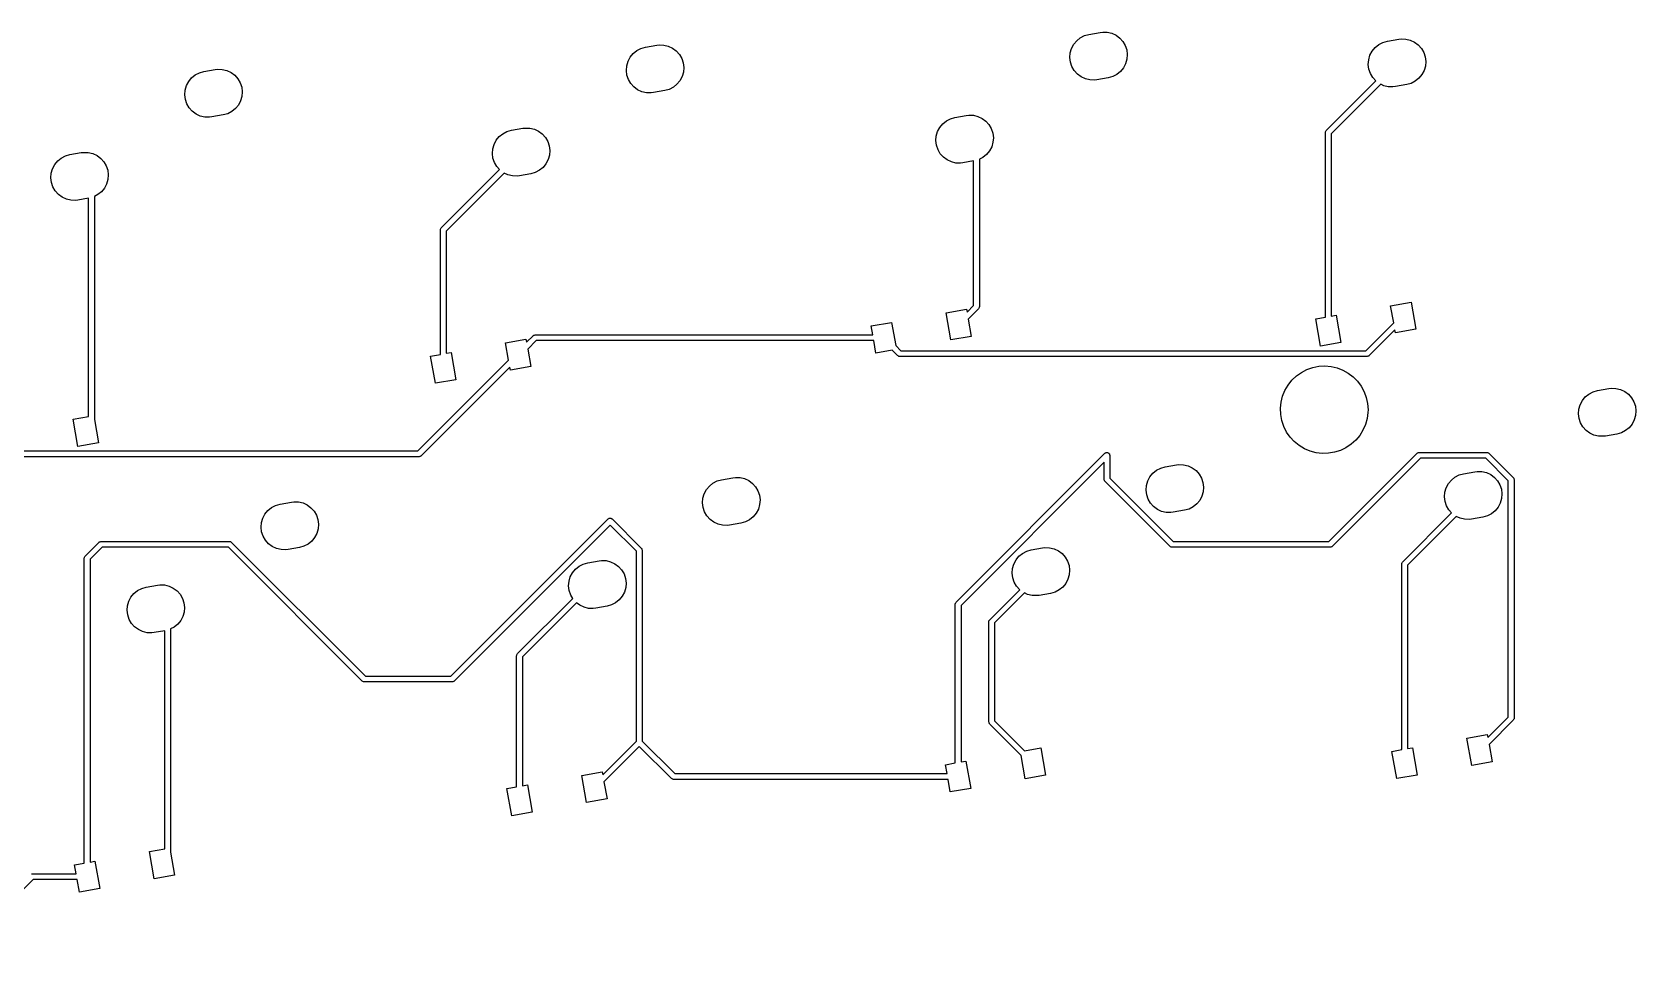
# Model space of a CAD drawing. Extents: x -73 to 321, y -180 to -25.
# Drawn here: x 251.3 to 320.9, y -155.4 to -115.2 of the extents above; entities that cross this region are included whole.
import ezdxf

# ---------------------------------------------------------------- set-up
doc = ezdxf.new("R2010")
doc.units = 0
doc.layers.add('BLACK', color=7, linetype='CONTINUOUS')

msp = doc.modelspace()

# ---------------------------------------------------------------- linework, layer by layer
at = {"layer": 'BLACK', "linetype": 'CONTINUOUS'}
for p, q in [((296.598, -115.566), (296.755, -115.439)), ((296.755, -115.439), (296.935, -115.346)), ((296.935, -115.346), (297.129, -115.291)), ((297.129, -115.291), (297.621, -115.204)), ((297.621, -115.204), (297.725, -115.191)), ((297.725, -115.191), (297.927, -115.198)), ((297.927, -115.198), (298.124, -115.244)), ((298.124, -115.244), (298.307, -115.33)), ((298.307, -115.33), (298.469, -115.45)), ((298.469, -115.45), (298.604, -115.601)), ((310.077, -115.587), (310.57, -115.5)), ((310.57, -115.5), (310.673, -115.487)), ((310.673, -115.487), (310.876, -115.494)), ((310.876, -115.494), (311.072, -115.541)), ((277.224, -116.279), (277.352, -116.123)), ((277.352, -116.123), (277.509, -115.995)), ((277.509, -115.995), (277.689, -115.902)), ((277.689, -115.902), (277.883, -115.847)), ((277.883, -115.847), (278.376, -115.761)), ((278.376, -115.761), (278.48, -115.748)), ((278.48, -115.748), (278.682, -115.754)), ((278.682, -115.754), (278.878, -115.801)), ((278.878, -115.801), (279.061, -115.886)), ((279.061, -115.886), (279.224, -116.007)), ((279.224, -116.007), (279.358, -116.158)), ((279.358, -116.158), (279.46, -116.332)), ((296.303, -116.297), (296.319, -116.095)), ((296.319, -116.095), (296.376, -115.901)), ((296.376, -115.901), (296.47, -115.722)), ((296.47, -115.722), (296.598, -115.566)), ((298.604, -115.601), (298.706, -115.776)), ((298.706, -115.776), (298.77, -115.967)), ((298.77, -115.967), (298.795, -116.168)), ((298.795, -116.168), (298.779, -116.369)), ((309.267, -116.391), (309.324, -116.197)), ((309.324, -116.197), (309.418, -116.018)), ((309.418, -116.018), (309.546, -115.862)), ((309.546, -115.862), (309.703, -115.735)), ((309.703, -115.735), (309.883, -115.642)), ((309.883, -115.642), (310.077, -115.587)), ((311.072, -115.541), (311.255, -115.626)), ((311.255, -115.626), (311.418, -115.746)), ((311.418, -115.746), (311.552, -115.897)), ((311.552, -115.897), (311.654, -116.072)), ((311.654, -116.072), (311.718, -116.263)), ((258.531, -116.959), (258.726, -116.904)), ((258.726, -116.904), (259.218, -116.817)), ((259.218, -116.817), (259.322, -116.804)), ((259.322, -116.804), (259.524, -116.811)), ((259.524, -116.811), (259.721, -116.858)), ((259.721, -116.858), (259.904, -116.943)), ((277.057, -116.853), (277.073, -116.652)), ((277.082, -117.054), (277.057, -116.853)), ((277.073, -116.652), (277.13, -116.458)), ((277.13, -116.458), (277.224, -116.279)), ((279.46, -116.332), (279.525, -116.524)), ((279.525, -116.524), (279.549, -116.724)), ((279.549, -116.724), (279.533, -116.926)), ((296.328, -116.497), (296.303, -116.297)), ((296.392, -116.689), (296.328, -116.497)), ((296.494, -116.863), (296.392, -116.689)), ((296.628, -117.014), (296.494, -116.863)), ((298.5, -116.898), (298.343, -117.026)), ((298.628, -116.742), (298.5, -116.898)), ((298.722, -116.563), (298.628, -116.742)), ((298.779, -116.369), (298.722, -116.563)), ((309.251, -116.593), (309.267, -116.391)), ((309.276, -116.793), (309.251, -116.593)), ((309.34, -116.985), (309.276, -116.793)), ((311.67, -116.86), (311.576, -117.038)), ((311.727, -116.665), (311.67, -116.86)), ((311.718, -116.263), (311.743, -116.464)), ((311.743, -116.464), (311.727, -116.665)), ((257.916, -117.708), (257.972, -117.514)), ((257.972, -117.514), (258.066, -117.335)), ((258.066, -117.335), (258.195, -117.179)), ((258.195, -117.179), (258.352, -117.052)), ((258.352, -117.052), (258.531, -116.959)), ((259.904, -116.943), (260.066, -117.064)), ((260.066, -117.064), (260.201, -117.214)), ((260.201, -117.214), (260.303, -117.389)), ((260.303, -117.389), (260.367, -117.58)), ((260.367, -117.58), (260.392, -117.781)), ((277.146, -117.245), (277.082, -117.054)), ((277.248, -117.42), (277.146, -117.245)), ((277.383, -117.571), (277.248, -117.42)), ((277.545, -117.691), (277.383, -117.571)), ((279.097, -117.582), (278.917, -117.675)), ((279.254, -117.455), (279.097, -117.582)), ((279.382, -117.299), (279.254, -117.455)), ((279.477, -117.12), (279.382, -117.299)), ((279.533, -116.926), (279.477, -117.12)), ((296.791, -117.135), (296.628, -117.014)), ((296.974, -117.22), (296.791, -117.135)), ((297.17, -117.267), (296.974, -117.22)), ((297.372, -117.273), (297.17, -117.267)), ((297.476, -117.261), (297.372, -117.273)), ((297.969, -117.174), (297.476, -117.261)), ((298.163, -117.119), (297.969, -117.174)), ((298.343, -117.026), (298.163, -117.119)), ((307.428, -119.459), (309.577, -117.311)), ((309.788, -117.454), (307.642, -119.599)), ((309.442, -117.16), (309.34, -116.985)), ((309.577, -117.31), (309.442, -117.16)), ((309.577, -117.311), (309.577, -117.31)), ((309.922, -117.516), (309.788, -117.454)), ((310.119, -117.563), (309.922, -117.516)), ((310.321, -117.569), (310.119, -117.563)), ((310.424, -117.557), (310.321, -117.569)), ((310.917, -117.47), (310.424, -117.557)), ((311.111, -117.415), (310.917, -117.47)), ((311.291, -117.322), (311.111, -117.415)), ((311.448, -117.195), (311.291, -117.322)), ((311.576, -117.038), (311.448, -117.195)), ((257.9, -117.91), (257.916, -117.708)), ((257.924, -118.11), (257.9, -117.91)), ((257.989, -118.302), (257.924, -118.11)), ((258.09, -118.477), (257.989, -118.302)), ((260.319, -118.177), (260.225, -118.355)), ((260.375, -117.983), (260.319, -118.177)), ((260.392, -117.781), (260.375, -117.983)), ((277.728, -117.777), (277.545, -117.691)), ((277.925, -117.823), (277.728, -117.777)), ((278.127, -117.83), (277.925, -117.823)), ((278.231, -117.817), (278.127, -117.83)), ((278.723, -117.73), (278.231, -117.817)), ((278.917, -117.675), (278.723, -117.73)), ((258.225, -118.627), (258.09, -118.477)), ((258.387, -118.748), (258.225, -118.627)), ((258.571, -118.833), (258.387, -118.748)), ((258.767, -118.88), (258.571, -118.833)), ((258.969, -118.886), (258.767, -118.88)), ((259.073, -118.874), (258.969, -118.886)), ((259.565, -118.787), (259.073, -118.874)), ((259.76, -118.732), (259.565, -118.787)), ((259.939, -118.639), (259.76, -118.732)), ((260.096, -118.512), (259.939, -118.639)), ((260.225, -118.355), (260.096, -118.512)), ((290.943, -119.043), (291.122, -118.95)), ((291.122, -118.95), (291.317, -118.895)), ((291.317, -118.895), (291.809, -118.808)), ((291.809, -118.808), (291.913, -118.795)), ((291.913, -118.795), (292.115, -118.802)), ((292.115, -118.802), (292.312, -118.849)), ((292.312, -118.849), (292.495, -118.934)), ((292.495, -118.934), (292.657, -119.054)), ((271.54, -119.727), (271.697, -119.599)), ((271.697, -119.599), (271.876, -119.506)), ((271.876, -119.506), (272.071, -119.451)), ((272.071, -119.451), (272.563, -119.365)), ((272.563, -119.365), (272.667, -119.352)), ((272.667, -119.352), (272.869, -119.358)), ((272.869, -119.358), (273.066, -119.405)), ((273.066, -119.405), (273.249, -119.49)), ((273.249, -119.49), (273.411, -119.611)), ((273.411, -119.611), (273.546, -119.762)), ((290.507, -119.699), (290.563, -119.505)), ((290.563, -119.505), (290.657, -119.326)), ((290.657, -119.326), (290.786, -119.17)), ((290.786, -119.17), (290.943, -119.043)), ((292.657, -119.054), (292.792, -119.205)), ((292.792, -119.205), (292.893, -119.38)), ((292.893, -119.38), (292.958, -119.571)), ((292.958, -119.571), (292.982, -119.772)), ((307.392, -119.548), (307.395, -119.526)), ((307.392, -127.557), (307.392, -119.548)), ((307.395, -119.521), (307.396, -119.519)), ((307.395, -119.526), (307.395, -119.521)), ((307.396, -119.519), (307.397, -119.512)), ((307.397, -119.512), (307.414, -119.486)), ((307.414, -119.486), (307.428, -119.459)), ((307.642, -119.599), (307.642, -127.513)), ((271.245, -120.457), (271.261, -120.256)), ((271.261, -120.256), (271.317, -120.062)), ((271.317, -120.062), (271.412, -119.883)), ((271.412, -119.883), (271.54, -119.727)), ((273.546, -119.762), (273.648, -119.936)), ((273.648, -119.936), (273.712, -120.128)), ((273.712, -120.128), (273.737, -120.328)), ((273.737, -120.328), (273.72, -120.53)), ((290.49, -119.901), (290.507, -119.699)), ((290.515, -120.101), (290.49, -119.901)), ((290.58, -120.293), (290.515, -120.101)), ((290.681, -120.468), (290.58, -120.293)), ((292.816, -120.346), (292.687, -120.503)), ((292.91, -120.168), (292.816, -120.346)), ((292.966, -119.973), (292.91, -120.168)), ((292.982, -119.772), (292.966, -119.973)), ((252.16, -121.118), (252.254, -120.94)), ((252.254, -120.94), (252.382, -120.783)), ((252.382, -120.783), (252.539, -120.656)), ((252.539, -120.656), (252.719, -120.563)), ((252.719, -120.563), (252.913, -120.508)), ((252.913, -120.508), (253.406, -120.421)), ((253.406, -120.421), (253.51, -120.409)), ((253.51, -120.409), (253.712, -120.415)), ((253.712, -120.415), (253.908, -120.462)), ((253.908, -120.462), (254.091, -120.547)), ((254.091, -120.547), (254.254, -120.668)), ((254.254, -120.668), (254.388, -120.818)), ((254.388, -120.818), (254.49, -120.993)), ((254.49, -120.993), (254.555, -121.185)), ((271.269, -120.658), (271.245, -120.457)), ((271.334, -120.849), (271.269, -120.658)), ((271.435, -121.024), (271.334, -120.849)), ((271.552, -121.155), (271.435, -121.024)), ((273.442, -121.059), (273.284, -121.186)), ((273.57, -120.903), (273.442, -121.059)), ((273.664, -120.724), (273.57, -120.903)), ((273.72, -120.53), (273.664, -120.724)), ((290.816, -120.618), (290.681, -120.468)), ((290.978, -120.739), (290.816, -120.618)), ((291.161, -120.824), (290.978, -120.739)), ((291.358, -120.871), (291.161, -120.824)), ((291.56, -120.877), (291.358, -120.871)), ((291.664, -120.865), (291.56, -120.877)), ((292.126, -120.783), (291.664, -120.865)), ((292.126, -127.051), (292.126, -120.783)), ((292.53, -120.63), (292.376, -120.709)), ((292.376, -120.709), (292.376, -127.103)), ((292.687, -120.503), (292.53, -120.63)), ((252.087, -121.514), (252.103, -121.312)), ((252.112, -121.714), (252.087, -121.514)), ((252.103, -121.312), (252.16, -121.118)), ((252.176, -121.906), (252.112, -121.714)), ((254.507, -121.781), (254.412, -121.96)), ((254.563, -121.587), (254.507, -121.781)), ((254.555, -121.185), (254.579, -121.385)), ((254.579, -121.385), (254.563, -121.587)), ((269.025, -123.682), (271.552, -121.155)), ((271.755, -121.306), (269.239, -123.822)), ((271.916, -121.381), (271.755, -121.306)), ((272.112, -121.427), (271.916, -121.381)), ((272.314, -121.434), (272.112, -121.427)), ((272.418, -121.421), (272.314, -121.434)), ((272.911, -121.334), (272.418, -121.421)), ((273.105, -121.279), (272.911, -121.334)), ((273.284, -121.186), (273.105, -121.279)), ((252.278, -122.081), (252.176, -121.906)), ((252.413, -122.231), (252.278, -122.081)), ((252.575, -122.352), (252.413, -122.231)), ((252.758, -122.437), (252.575, -122.352)), ((252.955, -122.484), (252.758, -122.437)), ((253.261, -122.478), (253.157, -122.491)), ((253.723, -122.396), (253.261, -122.478)), ((253.723, -131.862), (253.723, -122.396)), ((254.127, -122.243), (253.973, -122.323)), ((253.973, -122.323), (253.973, -132.001)), ((254.284, -122.116), (254.127, -122.243)), ((254.412, -121.96), (254.284, -122.116)), ((253.157, -122.491), (252.955, -122.484)), ((268.989, -123.77), (268.992, -123.748)), ((268.989, -129.17), (268.989, -123.77)), ((268.991, -123.743), (268.993, -123.741)), ((268.992, -123.748), (268.991, -123.743)), ((268.993, -123.741), (268.994, -123.734)), ((268.994, -123.734), (269.01, -123.709)), ((269.01, -123.709), (269.025, -123.682)), ((269.239, -123.822), (269.239, -129.126)), ((290.93, -127.365), (291.816, -127.209)), ((291.816, -127.209), (291.839, -127.339)), ((291.839, -127.339), (292.126, -127.051)), ((292.34, -127.192), (291.892, -127.639)), ((292.355, -127.164), (292.34, -127.192)), ((292.371, -127.139), (292.355, -127.164)), ((292.372, -127.132), (292.371, -127.139)), ((292.373, -127.13), (292.372, -127.132)), ((292.376, -127.103), (292.373, -127.125)), ((292.373, -127.125), (292.373, -127.13)), ((310.219, -127.059), (311.106, -126.902)), ((310.352, -127.809), (310.219, -127.059)), ((311.106, -126.902), (311.314, -128.084)), ((287.68, -127.938), (288.566, -127.782)), ((287.748, -128.326), (287.68, -127.938)), ((288.566, -127.782), (288.744, -128.791)), ((291.138, -128.547), (290.93, -127.365)), ((291.892, -127.639), (292.024, -128.39)), ((306.97, -127.632), (307.392, -127.557)), ((307.178, -128.813), (306.97, -127.632)), ((307.642, -127.513), (307.856, -127.475)), ((307.856, -127.475), (308.064, -128.657)), ((309.148, -129.013), (310.352, -127.809)), ((271.816, -128.672), (272.702, -128.515)), ((271.948, -129.423), (271.816, -128.672)), ((272.702, -128.515), (272.725, -128.646)), ((272.725, -128.646), (273.009, -128.362)), ((273.149, -128.576), (272.778, -128.946)), ((273.009, -128.362), (273.027, -128.349)), ((273.027, -128.349), (273.03, -128.345)), ((273.03, -128.345), (273.032, -128.345)), ((273.032, -128.345), (273.038, -128.341)), ((273.038, -128.341), (273.068, -128.334)), ((273.068, -128.334), (273.097, -128.326)), ((273.097, -128.326), (287.748, -128.326)), ((287.792, -128.576), (273.149, -128.576)), ((287.888, -129.12), (287.792, -128.576)), ((292.024, -128.39), (291.138, -128.547)), ((308.064, -128.657), (307.178, -128.813)), ((310.405, -128.11), (309.289, -129.226)), ((310.428, -128.24), (310.405, -128.11)), ((311.314, -128.084), (310.428, -128.24)), ((268.01, -133.361), (271.948, -129.423)), ((268.566, -129.245), (268.989, -129.17)), ((268.775, -130.427), (268.566, -129.245)), ((269.239, -129.126), (269.453, -129.088)), ((269.453, -129.088), (269.661, -130.27)), ((272.778, -128.946), (272.911, -129.697)), ((288.595, -128.995), (287.888, -129.12)), ((288.826, -129.226), (288.595, -128.995)), ((288.744, -128.791), (288.966, -129.013)), ((288.853, -129.241), (288.826, -129.226)), ((288.879, -129.258), (288.853, -129.241)), ((288.885, -129.259), (288.879, -129.258)), ((288.888, -129.26), (288.885, -129.259)), ((288.892, -129.26), (288.888, -129.26)), ((288.914, -129.263), (288.892, -129.26)), ((309.2, -129.263), (288.914, -129.263)), ((288.966, -129.013), (309.148, -129.013)), ((309.23, -129.254), (309.2, -129.263)), ((309.26, -129.248), (309.23, -129.254)), ((309.265, -129.244), (309.26, -129.248)), ((309.268, -129.243), (309.265, -129.244)), ((309.271, -129.24), (309.268, -129.243)), ((309.289, -129.226), (309.271, -129.24)), ((272.001, -129.723), (268.15, -133.574)), ((272.024, -129.854), (272.001, -129.723)), ((272.911, -129.697), (272.024, -129.854)), ((305.935, -130.293), (306.129, -130.108)), ((306.129, -130.108), (306.347, -129.952)), ((306.347, -129.952), (306.585, -129.828)), ((306.585, -129.828), (306.839, -129.739)), ((306.839, -129.739), (307.102, -129.687)), ((307.102, -129.687), (307.37, -129.672)), ((307.37, -129.672), (307.637, -129.695)), ((307.637, -129.695), (307.899, -129.756)), ((307.899, -129.756), (308.149, -129.853)), ((308.149, -129.853), (308.383, -129.984)), ((308.383, -129.984), (308.596, -130.147)), ((269.661, -130.27), (268.775, -130.427)), ((305.533, -130.985), (305.634, -130.736)), ((305.634, -130.736), (305.769, -130.504)), ((305.769, -130.504), (305.935, -130.293)), ((308.596, -130.147), (308.785, -130.338)), ((308.785, -130.338), (308.944, -130.554)), ((308.944, -130.554), (309.072, -130.79)), ((309.072, -130.79), (309.165, -131.042)), ((318.824, -130.892), (319.003, -130.799)), ((319.003, -130.799), (319.198, -130.743)), ((319.198, -130.743), (319.69, -130.657)), ((319.69, -130.657), (319.794, -130.644)), ((319.794, -130.644), (319.996, -130.65)), ((319.996, -130.65), (320.193, -130.697)), ((320.193, -130.697), (320.376, -130.783)), ((320.376, -130.783), (320.538, -130.903)), ((305.441, -131.512), (305.468, -131.245)), ((305.451, -131.78), (305.441, -131.512)), ((305.468, -131.245), (305.533, -130.985)), ((309.165, -131.042), (309.221, -131.304)), ((309.221, -131.304), (309.24, -131.572)), ((318.388, -131.548), (318.444, -131.354)), ((318.444, -131.354), (318.538, -131.175)), ((318.538, -131.175), (318.667, -131.019)), ((318.667, -131.019), (318.824, -130.892)), ((320.538, -130.903), (320.673, -131.054)), ((320.673, -131.054), (320.774, -131.228)), ((320.774, -131.228), (320.839, -131.42)), ((320.839, -131.42), (320.863, -131.621)), ((253.055, -131.98), (253.723, -131.862)), ((253.264, -133.161), (253.055, -131.98)), ((253.973, -132.001), (254.15, -133.005)), ((305.5, -132.045), (305.451, -131.78)), ((305.585, -132.299), (305.5, -132.045)), ((309.128, -132.216), (309.019, -132.461)), ((309.201, -131.957), (309.128, -132.216)), ((309.236, -131.691), (309.201, -131.957)), ((309.24, -131.572), (309.236, -131.691)), ((318.372, -131.749), (318.388, -131.548)), ((318.396, -131.95), (318.372, -131.749)), ((318.461, -132.141), (318.396, -131.95)), ((318.562, -132.316), (318.461, -132.141)), ((320.697, -132.195), (320.568, -132.351)), ((320.791, -132.016), (320.697, -132.195)), ((320.847, -131.822), (320.791, -132.016)), ((320.863, -131.621), (320.847, -131.822)), ((305.705, -132.539), (305.585, -132.299)), ((305.857, -132.76), (305.705, -132.539)), ((306.039, -132.957), (305.857, -132.76)), ((308.704, -132.894), (308.505, -133.073)), ((308.877, -132.689), (308.704, -132.894)), ((309.019, -132.461), (308.877, -132.689)), ((318.697, -132.467), (318.562, -132.316)), ((318.859, -132.587), (318.697, -132.467)), ((319.042, -132.673), (318.859, -132.587)), ((319.239, -132.72), (319.042, -132.673)), ((319.441, -132.726), (319.239, -132.72)), ((319.545, -132.713), (319.441, -132.726)), ((320.037, -132.626), (319.545, -132.713)), ((320.232, -132.571), (320.037, -132.626)), ((320.411, -132.478), (320.232, -132.571)), ((320.568, -132.351), (320.411, -132.478)), ((268.062, -133.611), (250.773, -133.611)), ((250.862, -133.361), (268.01, -133.361)), ((254.15, -133.005), (253.264, -133.161)), ((268.091, -133.602), (268.062, -133.611)), ((268.122, -133.596), (268.091, -133.602)), ((268.127, -133.592), (268.122, -133.596)), ((268.129, -133.591), (268.127, -133.592)), ((268.132, -133.588), (268.129, -133.591)), ((268.15, -133.574), (268.132, -133.588)), ((291.365, -139.918), (297.821, -133.461)), ((297.821, -133.461), (297.826, -133.458)), ((297.826, -133.458), (297.828, -133.455)), ((297.828, -133.455), (297.832, -133.453)), ((297.832, -133.453), (297.85, -133.44)), ((297.85, -133.44), (297.872, -133.435)), ((297.872, -133.435), (297.892, -133.426)), ((297.892, -133.426), (297.905, -133.428)), ((297.905, -133.428), (297.919, -133.425)), ((297.919, -133.425), (297.939, -133.433)), ((297.939, -133.433), (297.961, -133.436)), ((297.961, -133.436), (297.972, -133.445)), ((297.972, -133.445), (297.984, -133.45)), ((297.984, -133.45), (297.998, -133.468)), ((297.998, -133.468), (298.015, -133.482)), ((298.015, -133.482), (298.018, -133.495)), ((298.018, -133.495), (298.027, -133.506)), ((298.027, -133.506), (298.028, -133.528)), ((298.028, -133.528), (298.034, -133.55)), ((298.034, -133.55), (298.034, -134.536)), ((306.247, -133.126), (306.039, -132.957)), ((306.477, -133.265), (306.247, -133.126)), ((306.725, -133.37), (306.477, -133.265)), ((306.984, -133.438), (306.725, -133.37)), ((307.25, -133.47), (306.984, -133.438)), ((307.519, -133.464), (307.25, -133.47)), ((307.784, -133.42), (307.519, -133.464)), ((307.542, -137.289), (311.37, -133.461)), ((308.039, -133.339), (307.784, -133.42)), ((308.281, -133.222), (308.039, -133.339)), ((308.505, -133.073), (308.281, -133.222)), ((311.37, -133.461), (311.388, -133.448)), ((311.388, -133.448), (311.391, -133.445)), ((311.391, -133.445), (311.393, -133.444)), ((311.393, -133.444), (311.399, -133.44)), ((311.399, -133.44), (311.429, -133.433)), ((311.429, -133.433), (311.458, -133.425)), ((311.458, -133.425), (314.398, -133.425)), ((314.398, -133.425), (314.42, -133.428)), ((314.42, -133.428), (314.424, -133.428)), ((314.424, -133.428), (314.427, -133.429)), ((314.427, -133.429), (314.433, -133.43)), ((314.433, -133.43), (314.459, -133.447)), ((314.459, -133.447), (314.486, -133.461)), ((314.486, -133.461), (315.539, -134.515)), ((297.784, -133.852), (291.578, -140.058)), ((297.784, -134.587), (297.784, -133.852)), ((299.906, -134.327), (300.063, -134.2)), ((300.063, -134.2), (300.243, -134.107)), ((300.243, -134.107), (300.437, -134.051)), ((300.437, -134.051), (300.929, -133.965)), ((300.929, -133.965), (301.033, -133.952)), ((301.033, -133.952), (301.235, -133.958)), ((301.235, -133.958), (301.432, -134.005)), ((301.432, -134.005), (301.615, -134.091)), ((301.615, -134.091), (301.777, -134.211)), ((301.777, -134.211), (301.912, -134.362)), ((311.51, -133.675), (307.682, -137.502)), ((314.346, -133.675), (311.51, -133.675)), ((313.385, -134.348), (313.878, -134.261)), ((313.878, -134.261), (313.981, -134.248)), ((313.981, -134.248), (314.184, -134.254)), ((314.184, -134.254), (314.38, -134.301)), ((315.326, -134.655), (314.346, -133.675)), ((314.38, -134.301), (314.563, -134.387)), ((280.532, -135.039), (280.66, -134.883)), ((280.66, -134.883), (280.817, -134.756)), ((280.817, -134.756), (280.997, -134.663)), ((280.997, -134.663), (281.191, -134.608)), ((281.191, -134.608), (281.684, -134.521)), ((281.684, -134.521), (281.788, -134.508)), ((281.788, -134.508), (281.99, -134.515)), ((281.99, -134.515), (282.186, -134.562)), ((282.186, -134.562), (282.369, -134.647)), ((282.369, -134.647), (282.532, -134.767)), ((282.532, -134.767), (282.666, -134.918)), ((282.666, -134.918), (282.768, -135.093)), ((297.793, -134.617), (297.784, -134.587)), ((297.8, -134.647), (297.793, -134.617)), ((297.803, -134.652), (297.8, -134.647)), ((297.804, -134.655), (297.803, -134.652)), ((297.808, -134.658), (297.804, -134.655)), ((297.821, -134.676), (297.808, -134.658)), ((300.648, -137.502), (297.821, -134.676)), ((298.034, -134.536), (300.788, -137.289)), ((299.611, -135.057), (299.627, -134.856)), ((299.627, -134.856), (299.684, -134.662)), ((299.684, -134.662), (299.778, -134.483)), ((299.778, -134.483), (299.906, -134.327)), ((301.912, -134.362), (302.014, -134.536)), ((302.014, -134.536), (302.078, -134.728)), ((302.078, -134.728), (302.103, -134.929)), ((302.103, -134.929), (302.087, -135.13)), ((312.575, -135.152), (312.632, -134.958)), ((312.632, -134.958), (312.726, -134.779)), ((312.726, -134.779), (312.854, -134.623)), ((312.854, -134.623), (313.011, -134.496)), ((313.011, -134.496), (313.191, -134.403)), ((313.191, -134.403), (313.385, -134.348)), ((314.563, -134.387), (314.726, -134.507)), ((314.726, -134.507), (314.86, -134.658)), ((314.86, -134.658), (314.962, -134.832)), ((314.962, -134.832), (315.026, -135.024)), ((315.326, -144.904), (315.326, -134.655)), ((315.539, -134.515), (315.553, -134.532)), ((315.553, -134.532), (315.556, -134.535)), ((315.556, -134.535), (315.557, -134.538)), ((315.557, -134.538), (315.561, -134.543)), ((315.561, -134.543), (315.567, -134.573)), ((315.567, -134.573), (315.576, -134.603)), ((315.576, -134.603), (315.576, -144.956)), ((261.839, -135.72), (262.034, -135.665)), ((262.034, -135.665), (262.526, -135.578)), ((262.526, -135.578), (262.63, -135.565)), ((262.63, -135.565), (262.832, -135.571)), ((262.832, -135.571), (263.029, -135.618)), ((263.029, -135.618), (263.212, -135.704)), ((280.365, -135.614), (280.381, -135.412)), ((280.39, -135.814), (280.365, -135.614)), ((280.381, -135.412), (280.438, -135.218)), ((280.438, -135.218), (280.532, -135.039)), ((282.768, -135.093), (282.833, -135.284)), ((282.841, -135.686), (282.785, -135.881)), ((282.833, -135.284), (282.857, -135.485)), ((282.857, -135.485), (282.841, -135.686)), ((299.636, -135.258), (299.611, -135.057)), ((299.7, -135.449), (299.636, -135.258)), ((299.802, -135.624), (299.7, -135.449)), ((299.936, -135.775), (299.802, -135.624)), ((301.808, -135.659), (301.651, -135.786)), ((301.936, -135.503), (301.808, -135.659)), ((302.03, -135.324), (301.936, -135.503)), ((302.087, -135.13), (302.03, -135.324)), ((312.559, -135.353), (312.575, -135.152)), ((312.584, -135.554), (312.559, -135.353)), ((312.648, -135.745), (312.584, -135.554)), ((314.978, -135.62), (314.884, -135.799)), ((315.035, -135.426), (314.978, -135.62)), ((315.026, -135.024), (315.051, -135.225)), ((315.051, -135.225), (315.035, -135.426)), ((261.224, -136.469), (261.28, -136.275)), ((261.28, -136.275), (261.374, -136.096)), ((261.374, -136.096), (261.503, -135.94)), ((261.503, -135.94), (261.66, -135.813)), ((261.66, -135.813), (261.839, -135.72)), ((263.212, -135.704), (263.374, -135.824)), ((263.374, -135.824), (263.509, -135.975)), ((263.509, -135.975), (263.611, -136.15)), ((263.611, -136.15), (263.675, -136.341)), ((263.675, -136.341), (263.7, -136.542)), ((269.442, -143.131), (276.264, -136.31)), ((276.264, -136.31), (276.292, -136.288)), ((276.292, -136.288), (276.301, -136.286)), ((276.301, -136.286), (276.308, -136.281)), ((276.308, -136.281), (276.335, -136.279)), ((276.335, -136.279), (276.361, -136.273)), ((276.361, -136.273), (276.37, -136.277)), ((276.37, -136.277), (276.379, -136.276)), ((276.379, -136.276), (276.402, -136.289)), ((276.402, -136.289), (276.427, -136.298)), ((276.427, -136.298), (276.432, -136.305)), ((276.432, -136.305), (276.44, -136.31)), ((276.44, -136.31), (277.706, -137.575)), ((280.454, -136.006), (280.39, -135.814)), ((280.556, -136.181), (280.454, -136.006)), ((280.691, -136.331), (280.556, -136.181)), ((280.853, -136.452), (280.691, -136.331)), ((282.405, -136.343), (282.225, -136.436)), ((282.562, -136.215), (282.405, -136.343)), ((282.69, -136.059), (282.562, -136.215)), ((282.785, -135.881), (282.69, -136.059)), ((300.099, -135.895), (299.936, -135.775)), ((300.282, -135.981), (300.099, -135.895)), ((300.478, -136.028), (300.282, -135.981)), ((300.68, -136.034), (300.478, -136.028)), ((300.784, -136.021), (300.68, -136.034)), ((301.277, -135.934), (300.784, -136.021)), ((301.471, -135.879), (301.277, -135.934)), ((301.651, -135.786), (301.471, -135.879)), ((310.736, -138.181), (312.867, -136.051)), ((313.069, -136.202), (310.95, -138.321)), ((312.75, -135.92), (312.648, -135.745)), ((312.867, -136.051), (312.75, -135.92)), ((313.23, -136.277), (313.069, -136.202)), ((313.427, -136.324), (313.23, -136.277)), ((313.629, -136.33), (313.427, -136.324)), ((313.732, -136.317), (313.629, -136.33)), ((314.225, -136.23), (313.732, -136.317)), ((314.419, -136.175), (314.225, -136.23)), ((314.599, -136.082), (314.419, -136.175)), ((314.756, -135.955), (314.599, -136.082)), ((314.884, -135.799), (314.756, -135.955)), ((261.208, -136.67), (261.224, -136.469)), ((261.232, -136.871), (261.208, -136.67)), ((261.297, -137.063), (261.232, -136.871)), ((261.398, -137.237), (261.297, -137.063)), ((263.627, -136.937), (263.533, -137.116)), ((263.683, -136.743), (263.627, -136.937)), ((263.7, -136.542), (263.683, -136.743)), ((276.352, -136.575), (269.582, -143.344)), ((277.492, -137.715), (276.352, -136.575)), ((281.036, -136.537), (280.853, -136.452)), ((281.233, -136.584), (281.036, -136.537)), ((281.435, -136.59), (281.233, -136.584)), ((281.539, -136.578), (281.435, -136.59)), ((282.031, -136.491), (281.539, -136.578)), ((282.225, -136.436), (282.031, -136.491)), ((253.573, -137.919), (254.166, -137.326)), ((254.306, -137.539), (253.786, -138.059)), ((254.166, -137.326), (254.183, -137.312)), ((254.183, -137.312), (254.186, -137.309)), ((254.186, -137.309), (254.189, -137.308)), ((254.189, -137.308), (254.194, -137.304)), ((254.194, -137.304), (254.224, -137.298)), ((254.224, -137.298), (254.254, -137.289)), ((254.254, -137.289), (259.842, -137.289)), ((259.79, -137.539), (254.306, -137.539)), ((265.596, -143.344), (259.79, -137.539)), ((259.842, -137.289), (259.864, -137.292)), ((259.864, -137.292), (259.869, -137.292)), ((259.869, -137.292), (259.871, -137.293)), ((259.871, -137.293), (259.878, -137.294)), ((259.878, -137.294), (259.903, -137.311)), ((259.903, -137.311), (259.93, -137.326)), ((259.93, -137.326), (265.736, -143.131)), ((261.533, -137.388), (261.398, -137.237)), ((261.695, -137.508), (261.533, -137.388)), ((261.879, -137.594), (261.695, -137.508)), ((262.075, -137.641), (261.879, -137.594)), ((262.277, -137.647), (262.075, -137.641)), ((262.381, -137.634), (262.277, -137.647)), ((262.873, -137.547), (262.381, -137.634)), ((263.068, -137.492), (262.873, -137.547)), ((263.247, -137.399), (263.068, -137.492)), ((263.404, -137.272), (263.247, -137.399)), ((263.533, -137.116), (263.404, -137.272)), ((277.492, -145.947), (277.492, -137.715)), ((277.706, -137.575), (277.719, -137.593)), ((277.719, -137.593), (277.723, -137.596)), ((277.723, -137.596), (277.723, -137.599)), ((277.723, -137.599), (277.727, -137.604)), ((277.727, -137.604), (277.734, -137.634)), ((277.734, -137.634), (277.742, -137.663)), ((277.742, -137.663), (277.742, -145.947)), ((294.251, -137.804), (294.43, -137.711)), ((294.43, -137.711), (294.625, -137.656)), ((294.625, -137.656), (295.117, -137.569)), ((295.117, -137.569), (295.221, -137.556)), ((295.221, -137.556), (295.423, -137.562)), ((295.423, -137.562), (295.62, -137.609)), ((295.62, -137.609), (295.803, -137.695)), ((295.803, -137.695), (295.965, -137.815)), ((300.675, -137.517), (300.648, -137.502)), ((300.7, -137.534), (300.675, -137.517)), ((300.707, -137.535), (300.7, -137.534)), ((300.709, -137.536), (300.707, -137.535)), ((300.714, -137.536), (300.709, -137.536)), ((300.736, -137.539), (300.714, -137.536)), ((307.594, -137.539), (300.736, -137.539)), ((300.788, -137.289), (307.542, -137.289)), ((307.624, -137.53), (307.594, -137.539)), ((307.654, -137.524), (307.624, -137.53)), ((307.659, -137.52), (307.654, -137.524)), ((307.662, -137.519), (307.659, -137.52)), ((307.665, -137.516), (307.662, -137.519)), ((307.682, -137.502), (307.665, -137.516)), ((253.536, -138.007), (253.539, -137.985)), ((253.536, -151.239), (253.536, -138.007)), ((253.539, -137.98), (253.54, -137.978)), ((253.539, -137.985), (253.539, -137.98)), ((253.54, -137.978), (253.541, -137.972)), ((253.541, -137.972), (253.558, -137.946)), ((253.558, -137.946), (253.573, -137.919)), ((253.786, -138.059), (253.786, -151.195)), ((274.72, -138.643), (274.848, -138.487)), ((274.848, -138.487), (275.005, -138.36)), ((275.005, -138.36), (275.184, -138.267)), ((275.184, -138.267), (275.379, -138.212)), ((275.379, -138.212), (275.871, -138.125)), ((275.871, -138.125), (275.975, -138.112)), ((275.975, -138.112), (276.177, -138.119)), ((276.177, -138.119), (276.374, -138.166)), ((276.374, -138.166), (276.557, -138.251)), ((276.557, -138.251), (276.719, -138.372)), ((276.719, -138.372), (276.854, -138.522)), ((293.798, -138.661), (293.815, -138.46)), ((293.815, -138.46), (293.871, -138.266)), ((293.871, -138.266), (293.965, -138.087)), ((293.965, -138.087), (294.094, -137.931)), ((294.094, -137.931), (294.251, -137.804)), ((295.965, -137.815), (296.1, -137.966)), ((296.1, -137.966), (296.201, -138.14)), ((296.201, -138.14), (296.266, -138.332)), ((296.266, -138.332), (296.29, -138.533)), ((310.7, -138.269), (310.703, -138.247)), ((310.7, -146.318), (310.7, -138.269)), ((310.703, -138.243), (310.704, -138.24)), ((310.703, -138.247), (310.703, -138.243)), ((310.704, -138.24), (310.705, -138.234)), ((310.705, -138.234), (310.722, -138.208)), ((310.722, -138.208), (310.736, -138.181)), ((310.95, -138.321), (310.95, -146.274)), ((256.221, -139.269), (256.714, -139.182)), ((256.714, -139.182), (256.818, -139.169)), ((256.818, -139.169), (257.02, -139.175)), ((257.02, -139.175), (257.216, -139.222)), ((274.553, -139.218), (274.569, -139.016)), ((274.569, -139.016), (274.625, -138.822)), ((274.625, -138.822), (274.72, -138.643)), ((276.854, -138.522), (276.956, -138.697)), ((276.956, -138.697), (277.02, -138.888)), ((277.02, -138.888), (277.045, -139.089)), ((277.045, -139.089), (277.028, -139.291)), ((293.823, -138.862), (293.798, -138.661)), ((293.888, -139.053), (293.823, -138.862)), ((293.989, -139.228), (293.888, -139.053)), ((296.124, -139.107), (295.995, -139.263)), ((296.218, -138.928), (296.124, -139.107)), ((296.274, -138.734), (296.218, -138.928)), ((296.29, -138.533), (296.274, -138.734)), ((255.468, -139.879), (255.562, -139.7)), ((255.562, -139.7), (255.69, -139.544)), ((255.69, -139.544), (255.847, -139.417)), ((255.847, -139.417), (256.027, -139.324)), ((256.027, -139.324), (256.221, -139.269)), ((257.216, -139.222), (257.399, -139.308)), ((257.399, -139.308), (257.562, -139.428)), ((257.562, -139.428), (257.696, -139.579)), ((257.696, -139.579), (257.798, -139.754)), ((257.798, -139.754), (257.863, -139.945)), ((272.333, -142.153), (274.728, -139.758)), ((274.577, -139.418), (274.553, -139.218)), ((274.642, -139.61), (274.577, -139.418)), ((274.728, -139.758), (274.642, -139.61)), ((276.75, -139.82), (276.592, -139.947)), ((276.878, -139.663), (276.75, -139.82)), ((276.972, -139.485), (276.878, -139.663)), ((277.028, -139.291), (276.972, -139.485)), ((292.822, -140.682), (294.125, -139.379)), ((294.335, -139.522), (293.035, -140.822)), ((294.124, -139.379), (293.989, -139.228)), ((294.125, -139.379), (294.124, -139.379)), ((294.469, -139.585), (294.335, -139.522)), ((294.666, -139.632), (294.469, -139.585)), ((294.868, -139.638), (294.666, -139.632)), ((294.972, -139.625), (294.868, -139.638)), ((295.464, -139.538), (294.972, -139.625)), ((295.659, -139.483), (295.464, -139.538)), ((295.838, -139.39), (295.659, -139.483)), ((295.995, -139.263), (295.838, -139.39)), ((255.395, -140.274), (255.411, -140.073)), ((255.42, -140.475), (255.395, -140.274)), ((255.411, -140.073), (255.468, -139.879)), ((255.484, -140.667), (255.42, -140.475)), ((257.815, -140.541), (257.72, -140.72)), ((257.871, -140.347), (257.815, -140.541)), ((257.863, -139.945), (257.887, -140.146)), ((257.887, -140.146), (257.871, -140.347)), ((274.893, -139.946), (272.547, -142.293)), ((275.04, -140.056), (274.893, -139.946)), ((275.224, -140.141), (275.04, -140.056)), ((275.42, -140.188), (275.224, -140.141)), ((275.622, -140.194), (275.42, -140.188)), ((275.726, -140.182), (275.622, -140.194)), ((276.219, -140.095), (275.726, -140.182)), ((276.413, -140.04), (276.219, -140.095)), ((276.592, -139.947), (276.413, -140.04)), ((291.328, -140.006), (291.331, -139.984)), ((291.328, -146.896), (291.328, -140.006)), ((291.331, -139.98), (291.332, -139.977)), ((291.331, -139.984), (291.331, -139.98)), ((291.332, -139.977), (291.333, -139.971)), ((291.333, -139.971), (291.35, -139.945)), ((291.35, -139.945), (291.365, -139.918)), ((291.578, -140.058), (291.578, -146.852)), ((255.586, -140.841), (255.484, -140.667)), ((255.721, -140.992), (255.586, -140.841)), ((255.883, -141.112), (255.721, -140.992)), ((256.066, -141.198), (255.883, -141.112)), ((256.263, -141.245), (256.066, -141.198)), ((256.465, -141.251), (256.263, -141.245)), ((256.569, -141.238), (256.465, -141.251)), ((257.031, -141.157), (256.569, -141.238)), ((257.031, -150.623), (257.031, -141.157)), ((257.435, -141.003), (257.281, -141.083)), ((257.281, -141.083), (257.281, -150.761)), ((257.592, -140.876), (257.435, -141.003)), ((257.72, -140.72), (257.592, -140.876)), ((292.785, -140.77), (292.788, -140.748)), ((292.785, -145.118), (292.785, -140.77)), ((292.788, -140.744), (292.79, -140.741)), ((292.788, -140.748), (292.788, -140.744)), ((292.79, -140.735), (292.807, -140.709)), ((292.79, -140.741), (292.79, -140.735)), ((292.807, -140.709), (292.822, -140.682)), ((293.035, -140.822), (293.035, -145.066)), ((272.297, -142.241), (272.3, -142.219)), ((272.297, -147.931), (272.297, -142.241)), ((272.299, -142.214), (272.301, -142.212)), ((272.3, -142.219), (272.299, -142.214)), ((272.301, -142.212), (272.302, -142.205)), ((272.302, -142.205), (272.318, -142.18)), ((272.318, -142.18), (272.333, -142.153)), ((272.547, -142.293), (272.547, -147.887)), ((265.623, -143.359), (265.596, -143.344)), ((265.736, -143.131), (269.442, -143.131)), ((269.565, -143.358), (269.562, -143.361)), ((269.582, -143.344), (269.565, -143.358)), ((265.648, -143.376), (265.623, -143.359)), ((265.655, -143.377), (265.648, -143.376)), ((265.657, -143.378), (265.655, -143.377)), ((265.662, -143.378), (265.657, -143.378)), ((265.684, -143.381), (265.662, -143.378)), ((269.494, -143.381), (265.684, -143.381)), ((269.524, -143.372), (269.494, -143.381)), ((269.554, -143.366), (269.524, -143.372)), ((269.559, -143.362), (269.554, -143.366)), ((269.562, -143.361), (269.559, -143.362)), ((292.794, -145.147), (292.785, -145.118)), ((292.8, -145.178), (292.794, -145.147)), ((292.804, -145.183), (292.8, -145.178)), ((292.805, -145.185), (292.804, -145.183)), ((292.809, -145.189), (292.805, -145.185)), ((292.822, -145.206), (292.809, -145.189)), ((294.186, -146.57), (292.822, -145.206)), ((293.035, -145.066), (294.335, -146.366)), ((314.437, -145.793), (315.326, -144.904)), ((315.539, -145.044), (314.49, -146.094)), ((315.554, -145.017), (315.539, -145.044)), ((315.571, -144.991), (315.554, -145.017)), ((315.572, -144.985), (315.571, -144.991)), ((315.573, -144.982), (315.572, -144.985)), ((315.576, -144.956), (315.573, -144.978)), ((315.573, -144.978), (315.573, -144.982)), ((276.033, -147.406), (277.492, -145.947)), ((277.742, -145.947), (279.154, -147.359)), ((313.527, -145.819), (314.414, -145.663)), ((313.736, -147.001), (313.527, -145.819)), ((314.414, -145.663), (314.437, -145.793)), ((314.49, -146.094), (314.622, -146.845)), ((277.617, -146.176), (276.086, -147.707)), ((279.013, -147.572), (277.617, -146.176)), ((291.578, -146.852), (291.792, -146.815)), ((291.792, -146.815), (292, -147.996)), ((294.364, -147.58), (294.186, -146.57)), ((294.335, -146.366), (295.042, -146.242)), ((295.042, -146.242), (295.25, -147.423)), ((310.278, -146.392), (310.7, -146.318)), ((310.486, -147.574), (310.278, -146.392)), ((310.95, -146.274), (311.164, -146.236)), ((311.164, -146.236), (311.372, -147.418)), ((275.124, -147.432), (276.01, -147.276)), ((275.332, -148.614), (275.124, -147.432)), ((276.01, -147.276), (276.033, -147.406)), ((279.154, -147.359), (290.974, -147.359)), ((290.906, -146.971), (291.328, -146.896)), ((290.974, -147.359), (290.906, -146.971)), ((295.25, -147.423), (294.364, -147.58)), ((311.372, -147.418), (310.486, -147.574)), ((314.622, -146.845), (313.736, -147.001)), ((271.874, -148.005), (272.297, -147.931)), ((272.083, -149.187), (271.874, -148.005)), ((272.547, -147.887), (272.761, -147.849)), ((272.761, -147.849), (272.969, -149.031)), ((276.086, -147.707), (276.219, -148.458)), ((279.04, -147.587), (279.013, -147.572)), ((279.066, -147.603), (279.04, -147.587)), ((279.073, -147.604), (279.066, -147.603)), ((279.075, -147.606), (279.073, -147.604)), ((279.08, -147.605), (279.075, -147.606)), ((279.102, -147.609), (279.08, -147.605)), ((291.018, -147.609), (279.102, -147.609)), ((291.114, -148.153), (291.018, -147.609)), ((292, -147.996), (291.114, -148.153)), ((276.219, -148.458), (275.332, -148.614)), ((272.969, -149.031), (272.083, -149.187)), ((256.363, -150.74), (257.031, -150.623)), ((256.572, -151.922), (256.363, -150.74)), ((257.281, -150.761), (257.458, -151.766)), ((251.242, -151.71), (251.272, -151.701)), ((251.272, -151.701), (253.182, -151.701)), ((253.114, -151.313), (253.536, -151.239)), ((253.182, -151.701), (253.114, -151.313)), ((253.786, -151.195), (254, -151.157)), ((254, -151.157), (254.208, -152.339)), ((251.324, -151.951), (247.923, -155.352)), ((253.226, -151.951), (251.324, -151.951)), ((253.322, -152.495), (253.226, -151.951)), ((254.208, -152.339), (253.322, -152.495)), ((257.458, -151.766), (256.572, -151.922))]:
    msp.add_line(p, q, dxfattribs=at)

doc.saveas('drawing.dxf')
